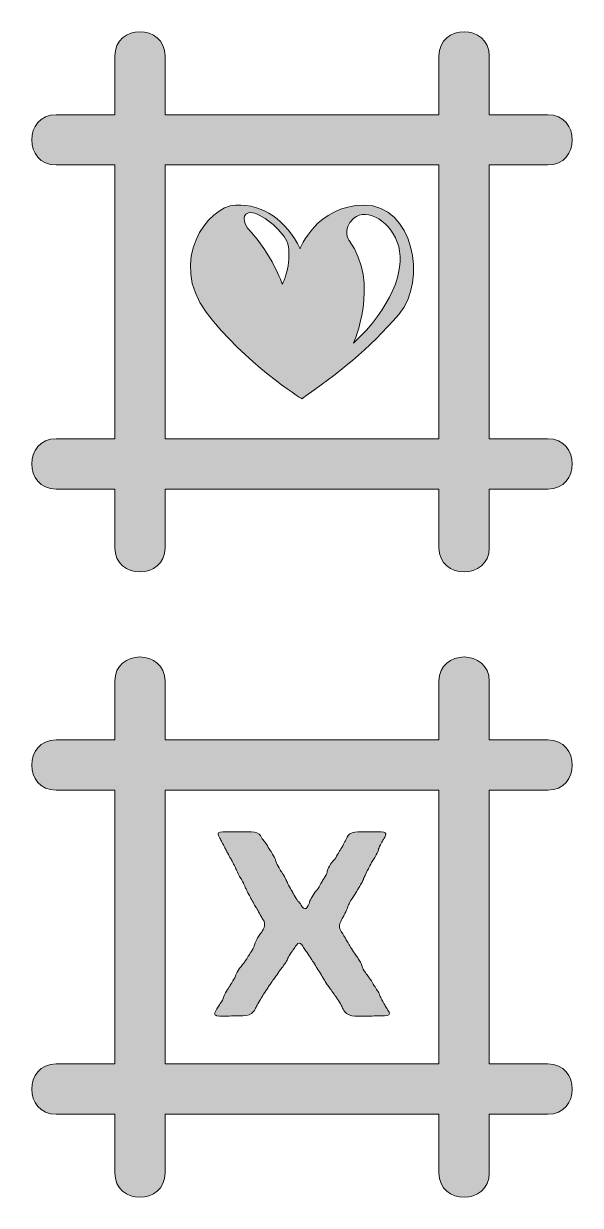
# Model space of a CAD drawing. Header units: inches. Extents: x 146 to 932, y -845 to -232.
# Drawn here: x 145.8 to 330.9, y -625.5 to -232.5 of the extents above; entities that cross this region are included whole.
import ezdxf

# ---------------------------------------------------------------- set-up
doc = ezdxf.new("R2010")
doc.units = ezdxf.units.IN
doc.header["$MEASUREMENT"] = 0
doc.layers.add('Layer 1', color=7, linetype='Continuous')

# ---------------------------------------------------------------- blocks, each defined once
blk = doc.blocks.new('block 6')
at = {"layer": 'Layer 1', "true_color": 0xce0100}
h = blk.add_hatch(color=12, dxfattribs=at)
h.dxf.hatch_style = 2
edge = h.paths.add_edge_path()
edge.add_spline(control_points=[(266.22, -559.41), (266.52, -559.88), (266.75, -560.32), (267.28, -561.18), (267.66, -562), (267.13, -562.39), (265.77, -562.39), (264.56, -562.39), (263.96, -562.43), (263.36, -562.48), (262.75, -562.48), (262.07, -562.52), (260.87, -562.52), (260.87, -562.52), (258.45, -562.52), (258.45, -562.52), (257.85, -562.56), (257.25, -562.56), (255.96, -562.56), (254.68, -562.56), (253.1, -561.96), (252.57, -561.14), (252.04, -560.4), (251.89, -559.93), (251.67, -559.54), (251.59, -559.15), (251.36, -558.72), (250.84, -557.9), (250.31, -557.07), (250.01, -556.69), (249.78, -556.3), (249.48, -555.95), (249.18, -555.52), (248.65, -554.7), (248.12, -553.96), (247.82, -553.53), (247.52, -553.14), (247.22, -552.79), (246.91, -552.32), (246.39, -551.58), (245.86, -550.76), (245.63, -550.33), (245.4, -549.94), (245.18, -549.6), (245.03, -549.16), (244.5, -548.34), (243.97, -547.52), (243.75, -547.09), (243.44, -546.74), (243.22, -546.35), (242.99, -545.96), (242.46, -545.14), (241.94, -544.41), (241.71, -543.93), (241.41, -543.54), (241.18, -543.2), (240.96, -542.77), (240.43, -541.94), (239.9, -541.21), (239.6, -540.73), (239.3, -540.39), (238.99, -540), (238.77, -539.61), (238.24, -538.79), (237.71, -538.05), (237.11, -538.05), (236.58, -538.79), (236.05, -539.52), (235.83, -540), (235.52, -540.34), (235.22, -540.73), (234.92, -541.21), (234.39, -541.94), (233.86, -542.77), (233.71, -543.2), (233.49, -543.59), (233.41, -543.98), (233.11, -544.41), (232.58, -545.23), (232.05, -545.96), (231.75, -546.4), (231.45, -546.79), (231.15, -547.13), (230.85, -547.61), (230.32, -548.34), (229.79, -549.16), (229.49, -549.55), (229.19, -549.94), (228.89, -550.29), (228.58, -550.76), (228.06, -551.5), (227.53, -552.19), (227.3, -552.62), (227.08, -552.97), (226.77, -553.44), (226.55, -553.83), (225.95, -554.7), (225.42, -555.52), (225.19, -555.95), (224.96, -556.3), (224.74, -556.69), (224.51, -557.16), (223.98, -557.9), (223.46, -558.72), (223.31, -559.15), (223.08, -559.54), (222.85, -559.93), (222.7, -560.4), (222.17, -561.14), (221.57, -561.87), (220.14, -562.48), (218.7, -562.48), (218.7, -562.48), (214.86, -562.48), (214.86, -562.48), (213.88, -562.52), (212.82, -562.52), (210.94, -562.52), (209.5, -562.52), (209.05, -561.92), (209.43, -561.18), (209.95, -560.32), (210.18, -559.84), (210.48, -559.45), (210.78, -559.06), (211.01, -558.59), (211.54, -557.77), (212.07, -556.9), (212.29, -556.47), (212.37, -555.99), (212.59, -555.6), (212.74, -555.09), (213.27, -554.26), (213.8, -553.4), (214.03, -552.92), (214.33, -552.54), (214.56, -552.15), (214.86, -551.71), (215.38, -550.85), (215.91, -549.98), (216.14, -549.51), (216.21, -549.12), (216.44, -548.64), (216.59, -548.21), (217.12, -547.35), (217.65, -546.53), (218.02, -546.09), (218.33, -545.71), (218.7, -545.32), (219.08, -544.88), (219.61, -544.02), (220.14, -543.2), (220.36, -542.72), (220.66, -542.33), (220.97, -541.94), (221.27, -541.47), (221.8, -540.65), (222.32, -539.78), (222.48, -539.26), (222.55, -538.88), (222.63, -538.4), (222.78, -537.97), (223.31, -537.1), (223.68, -536.24), (224.06, -535.81), (224.36, -535.42), (224.66, -535.03), (224.96, -534.55), (225.49, -533.73), (225.87, -532.91), (226.02, -531.83), (225.72, -531.01), (225.19, -530.27), (225.04, -529.8), (224.81, -529.45), (224.59, -529.06), (224.29, -528.67), (223.91, -527.85), (223.53, -527.12), (223.23, -526.64), (223, -526.3), (222.7, -525.91), (222.48, -525.52), (222.1, -524.7), (221.72, -523.96), (221.34, -523.49), (221.27, -523.14), (221.04, -522.75), (220.89, -522.28), (220.36, -521.54), (219.99, -520.72), (219.84, -520.33), (219.61, -519.94), (219.53, -519.55), (219.23, -519.08), (218.85, -518.34), (218.48, -517.52), (218.25, -517.13), (218.02, -516.74), (217.72, -516.4), (217.5, -515.92), (217.12, -515.19), (216.74, -514.36), (216.59, -513.93), (216.37, -513.59), (216.29, -513.2), (215.99, -512.72), (215.61, -511.99), (215.23, -511.17), (215.01, -510.73), (214.78, -510.39), (214.56, -510), (214.25, -509.61), (213.88, -508.79), (213.5, -508.05), (213.27, -507.58), (213.05, -507.19), (212.82, -506.84), (212.59, -506.37), (212.22, -505.63), (211.84, -504.81), (211.61, -504.42), (211.39, -504.03), (211.16, -503.64), (210.94, -503.25), (210.56, -502.43), (210.18, -501.7), (210.63, -501.31), (212.07, -501.31), (212.07, -501.31), (214.4, -501.31), (214.4, -501.31), (214.4, -501.31), (216.82, -501.31), (216.82, -501.31), (217.95, -501.31), (218.55, -501.27), (219.16, -501.27), (219.76, -501.27), (220.36, -501.22), (221.57, -501.22), (222.85, -501.22), (224.13, -501.78), (224.51, -502.52), (225.04, -503.38), (225.34, -503.82), (225.64, -504.21), (226.02, -504.59), (226.32, -505.03), (226.85, -505.85), (227.23, -506.71), (227.6, -507.19), (227.83, -507.53), (228.13, -507.92), (228.36, -508.4), (228.89, -509.22), (229.41, -510.08), (229.57, -510.52), (229.64, -510.99), (229.72, -511.38), (230.02, -511.86), (230.39, -512.72), (230.92, -513.54), (231.15, -514.02), (231.45, -514.41), (231.75, -514.8), (231.98, -515.23), (232.51, -516.09), (232.88, -516.91), (233.11, -517.39), (233.34, -517.78), (233.56, -518.25), (233.64, -518.69), (234.17, -519.51), (234.69, -520.37), (234.92, -520.85), (235.15, -521.24), (235.37, -521.63), (235.6, -522.1), (236.13, -522.92), (236.5, -523.74), (236.96, -524.18), (237.26, -524.57), (237.56, -524.96), (238.01, -525.39), (238.39, -526.21), (238.92, -526.94), (239.67, -527.03), (240.05, -526.3), (240.58, -525.43), (240.8, -524.96), (240.88, -524.57), (240.96, -524.09), (241.18, -523.66), (241.71, -522.84), (242.24, -521.97), (242.54, -521.54), (242.84, -521.15), (243.14, -520.76), (243.52, -520.33), (244.05, -519.51), (244.58, -518.64), (244.73, -518.17), (245.03, -517.78), (245.25, -517.39), (245.48, -516.96), (246.01, -516.09), (246.54, -515.27), (246.69, -514.75), (246.76, -514.36), (246.84, -513.98), (246.99, -513.46), (247.52, -512.63), (248.04, -511.77), (248.35, -511.34), (248.72, -510.95), (249.03, -510.6), (249.48, -510.13), (249.86, -509.31), (250.38, -508.48), (250.61, -508.01), (250.84, -507.62), (251.14, -507.23), (251.36, -506.76), (251.89, -505.93), (252.27, -505.07), (252.57, -504.59), (252.8, -504.21), (253.02, -503.82), (253.17, -503.34), (253.7, -502.48), (254.23, -501.74), (255.59, -501.22), (256.87, -501.22), (258.68, -501.22), (259.66, -501.22), (260.57, -501.27), (261.55, -501.31), (262.6, -501.31), (264.64, -501.31), (266, -501.31), (266.52, -501.7), (266.15, -502.43), (265.77, -503.25), (265.47, -503.69), (265.24, -504.03), (265.02, -504.42), (264.79, -504.81), (264.41, -505.63), (264.04, -506.37), (263.81, -506.84), (263.73, -507.23), (263.66, -507.62), (263.43, -508.05), (263.05, -508.87), (262.68, -509.61), (262.38, -510.08), (262.15, -510.43), (261.85, -510.82), (261.62, -511.25), (261.24, -511.99), (260.72, -512.81), (260.64, -513.24), (260.41, -513.59), (260.19, -513.98), (259.96, -514.45), (259.59, -515.19), (259.21, -516.01), (259.06, -516.4), (258.83, -516.78), (258.76, -517.17), (258.6, -517.65), (258.08, -518.38), (257.7, -519.21), (257.4, -519.59), (257.17, -519.98), (256.95, -520.33), (256.64, -520.72), (256.27, -521.54), (255.74, -522.28), (255.51, -522.75), (255.21, -523.1), (254.91, -523.44), (254.61, -523.92), (254.23, -524.65), (253.85, -525.39), (253.63, -525.86), (253.55, -526.25), (253.48, -526.64), (253.25, -527.07), (252.87, -527.89), (252.49, -528.63), (252.27, -529.11), (252.04, -529.49), (251.82, -529.84), (251.59, -530.32), (251.21, -531.05), (250.69, -531.87), (250.61, -532.95), (250.99, -533.77), (251.59, -534.64), (251.82, -535.11), (252.12, -535.59), (252.34, -535.94), (252.65, -536.37), (253.02, -537.19), (253.55, -538.01), (253.85, -538.49), (254.08, -538.88), (254.38, -539.26), (254.61, -539.74), (255.13, -540.6), (255.66, -541.43), (255.96, -541.9), (256.27, -542.29), (256.57, -542.68), (256.87, -543.15), (257.4, -543.98), (257.93, -544.84), (258.15, -545.27), (258.23, -545.75), (258.3, -546.14), (258.53, -546.66), (259.06, -547.48), (259.59, -548.34), (259.89, -548.77), (260.19, -549.16), (260.49, -549.55), (260.87, -549.98), (261.4, -550.85), (261.92, -551.71), (262.15, -552.15), (262.45, -552.54), (262.68, -552.92), (262.98, -553.4), (263.51, -554.26), (264.04, -555.09), (264.26, -555.6), (264.34, -555.99), (264.56, -556.47), (264.71, -556.9), (265.24, -557.72), (265.77, -558.59), (266, -559.02), (266.22, -559.41)], knot_values=[0, 0, 0, 0, 1, 1, 1, 2, 2, 2, 3, 3, 3, 4, 4, 4, 5, 5, 5, 6, 6, 6, 7, 7, 7, 8, 8, 8, 9, 9, 9, 10, 10, 10, 11, 11, 11, 12, 12, 12, 13, 13, 13, 14, 14, 14, 15, 15, 15, 16, 16, 16, 17, 17, 17, 18, 18, 18, 19, 19, 19, 20, 20, 20, 21, 21, 21, 22, 22, 22, 23, 23, 23, 24, 24, 24, 25, 25, 25, 26, 26, 26, 27, 27, 27, 28, 28, 28, 29, 29, 29, 30, 30, 30, 31, 31, 31, 32, 32, 32, 33, 33, 33, 34, 34, 34, 35, 35, 35, 36, 36, 36, 37, 37, 37, 38, 38, 38, 39, 39, 39, 40, 40, 40, 41, 41, 41, 42, 42, 42, 43, 43, 43, 44, 44, 44, 45, 45, 45, 46, 46, 46, 47, 47, 47, 48, 48, 48, 49, 49, 49, 50, 50, 50, 51, 51, 51, 52, 52, 52, 53, 53, 53, 54, 54, 54, 55, 55, 55, 56, 56, 56, 57, 57, 57, 58, 58, 58, 59, 59, 59, 60, 60, 60, 61, 61, 61, 62, 62, 62, 63, 63, 63, 64, 64, 64, 65, 65, 65, 66, 66, 66, 67, 67, 67, 68, 68, 68, 69, 69, 69, 70, 70, 70, 71, 71, 71, 72, 72, 72, 73, 73, 73, 74, 74, 74, 75, 75, 75, 76, 76, 76, 77, 77, 77, 78, 78, 78, 79, 79, 79, 80, 80, 80, 81, 81, 81, 82, 82, 82, 83, 83, 83, 84, 84, 84, 85, 85, 85, 86, 86, 86, 87, 87, 87, 88, 88, 88, 89, 89, 89, 90, 90, 90, 91, 91, 91, 92, 92, 92, 93, 93, 93, 94, 94, 94, 95, 95, 95, 96, 96, 96, 97, 97, 97, 98, 98, 98, 99, 99, 99, 100, 100, 100, 101, 101, 101, 102, 102, 102, 103, 103, 103, 104, 104, 104, 105, 105, 105, 106, 106, 106, 107, 107, 107, 108, 108, 108, 109, 109, 109, 110, 110, 110, 111, 111, 111, 112, 112, 112, 113, 113, 113, 114, 114, 114, 115, 115, 115, 116, 116, 116, 117, 117, 117, 118, 118, 118, 119, 119, 119, 120, 120, 120, 121, 121, 121, 122, 122, 122, 123, 123, 123, 124, 124, 124, 125, 125, 125, 126, 126, 126, 127, 127, 127, 128, 128, 128, 129, 129, 129, 130, 130, 130, 131, 131, 131, 132, 132, 132, 133, 133, 133, 134, 134, 134, 135, 135, 135, 136, 136, 136, 137, 137, 137, 138, 138, 138, 139, 139, 139, 140, 140, 140, 141, 141, 141, 142, 142, 142, 143, 143, 143, 144, 144, 144, 145, 145, 145, 146, 146, 146, 147, 147, 147, 148, 148, 148, 148], degree=3, periodic=1)
at = {"layer": 'Layer 1', "lineweight": 0}
blk.add_open_spline([(266.22, -559.41), (266.52, -559.88), (266.75, -560.32), (267.28, -561.18), (267.66, -562), (267.13, -562.39), (265.77, -562.39), (264.56, -562.39), (263.96, -562.43), (263.36, -562.48), (262.75, -562.48), (262.07, -562.52), (260.87, -562.52), (260.87, -562.52), (258.45, -562.52), (258.45, -562.52), (257.85, -562.56), (257.25, -562.56), (255.96, -562.56), (254.68, -562.56), (253.1, -561.96), (252.57, -561.14), (252.04, -560.4), (251.89, -559.93), (251.67, -559.54), (251.59, -559.15), (251.36, -558.72), (250.84, -557.9), (250.31, -557.07), (250.01, -556.69), (249.78, -556.3), (249.48, -555.95), (249.18, -555.52), (248.65, -554.7), (248.12, -553.96), (247.82, -553.53), (247.52, -553.14), (247.22, -552.79), (246.91, -552.32), (246.39, -551.58), (245.86, -550.76), (245.63, -550.33), (245.4, -549.94), (245.18, -549.6), (245.03, -549.16), (244.5, -548.34), (243.97, -547.52), (243.75, -547.09), (243.44, -546.74), (243.22, -546.35), (242.99, -545.96), (242.46, -545.14), (241.94, -544.41), (241.71, -543.93), (241.41, -543.54), (241.18, -543.2), (240.96, -542.77), (240.43, -541.94), (239.9, -541.21), (239.6, -540.73), (239.3, -540.39), (238.99, -540), (238.77, -539.61), (238.24, -538.79), (237.71, -538.05), (237.11, -538.05), (236.58, -538.79), (236.05, -539.52), (235.83, -540), (235.52, -540.34), (235.22, -540.73), (234.92, -541.21), (234.39, -541.94), (233.86, -542.77), (233.71, -543.2), (233.49, -543.59), (233.41, -543.98), (233.11, -544.41), (232.58, -545.23), (232.05, -545.96), (231.75, -546.4), (231.45, -546.79), (231.15, -547.13), (230.85, -547.61), (230.32, -548.34), (229.79, -549.16), (229.49, -549.55), (229.19, -549.94), (228.89, -550.29), (228.58, -550.76), (228.06, -551.5), (227.53, -552.19), (227.3, -552.62), (227.08, -552.97), (226.77, -553.44), (226.55, -553.83), (225.95, -554.7), (225.42, -555.52), (225.19, -555.95), (224.96, -556.3), (224.74, -556.69), (224.51, -557.16), (223.98, -557.9), (223.46, -558.72), (223.31, -559.15), (223.08, -559.54), (222.85, -559.93), (222.7, -560.4), (222.17, -561.14), (221.57, -561.87), (220.14, -562.48), (218.7, -562.48), (218.7, -562.48), (214.86, -562.48), (214.86, -562.48), (213.88, -562.52), (212.82, -562.52), (210.94, -562.52), (209.5, -562.52), (209.05, -561.92), (209.43, -561.18), (209.95, -560.32), (210.18, -559.84), (210.48, -559.45), (210.78, -559.06), (211.01, -558.59), (211.54, -557.77), (212.07, -556.9), (212.29, -556.47), (212.37, -555.99), (212.59, -555.6), (212.74, -555.09), (213.27, -554.26), (213.8, -553.4), (214.03, -552.92), (214.33, -552.54), (214.56, -552.15), (214.86, -551.71), (215.38, -550.85), (215.91, -549.98), (216.14, -549.51), (216.21, -549.12), (216.44, -548.64), (216.59, -548.21), (217.12, -547.35), (217.65, -546.53), (218.02, -546.09), (218.33, -545.71), (218.7, -545.32), (219.08, -544.88), (219.61, -544.02), (220.14, -543.2), (220.36, -542.72), (220.66, -542.33), (220.97, -541.94), (221.27, -541.47), (221.8, -540.65), (222.32, -539.78), (222.48, -539.26), (222.55, -538.88), (222.63, -538.4), (222.78, -537.97), (223.31, -537.1), (223.68, -536.24), (224.06, -535.81), (224.36, -535.42), (224.66, -535.03), (224.96, -534.55), (225.49, -533.73), (225.87, -532.91), (226.02, -531.83), (225.72, -531.01), (225.19, -530.27), (225.04, -529.8), (224.81, -529.45), (224.59, -529.06), (224.29, -528.67), (223.91, -527.85), (223.53, -527.12), (223.23, -526.64), (223, -526.3), (222.7, -525.91), (222.48, -525.52), (222.1, -524.7), (221.72, -523.96), (221.34, -523.49), (221.27, -523.14), (221.04, -522.75), (220.89, -522.28), (220.36, -521.54), (219.99, -520.72), (219.84, -520.33), (219.61, -519.94), (219.53, -519.55), (219.23, -519.08), (218.85, -518.34), (218.48, -517.52), (218.25, -517.13), (218.02, -516.74), (217.72, -516.4), (217.5, -515.92), (217.12, -515.19), (216.74, -514.36), (216.59, -513.93), (216.37, -513.59), (216.29, -513.2), (215.99, -512.72), (215.61, -511.99), (215.23, -511.17), (215.01, -510.73), (214.78, -510.39), (214.56, -510), (214.25, -509.61), (213.88, -508.79), (213.5, -508.05), (213.27, -507.58), (213.05, -507.19), (212.82, -506.84), (212.59, -506.37), (212.22, -505.63), (211.84, -504.81), (211.61, -504.42), (211.39, -504.03), (211.16, -503.64), (210.94, -503.25), (210.56, -502.43), (210.18, -501.7), (210.63, -501.31), (212.07, -501.31), (212.07, -501.31), (214.4, -501.31), (214.4, -501.31), (214.4, -501.31), (216.82, -501.31), (216.82, -501.31), (217.95, -501.31), (218.55, -501.27), (219.16, -501.27), (219.76, -501.27), (220.36, -501.22), (221.57, -501.22), (222.85, -501.22), (224.13, -501.78), (224.51, -502.52), (225.04, -503.38), (225.34, -503.82), (225.64, -504.21), (226.02, -504.59), (226.32, -505.03), (226.85, -505.85), (227.23, -506.71), (227.6, -507.19), (227.83, -507.53), (228.13, -507.92), (228.36, -508.4), (228.89, -509.22), (229.41, -510.08), (229.57, -510.52), (229.64, -510.99), (229.72, -511.38), (230.02, -511.86), (230.39, -512.72), (230.92, -513.54), (231.15, -514.02), (231.45, -514.41), (231.75, -514.8), (231.98, -515.23), (232.51, -516.09), (232.88, -516.91), (233.11, -517.39), (233.34, -517.78), (233.56, -518.25), (233.64, -518.69), (234.17, -519.51), (234.69, -520.37), (234.92, -520.85), (235.15, -521.24), (235.37, -521.63), (235.6, -522.1), (236.13, -522.92), (236.5, -523.74), (236.96, -524.18), (237.26, -524.57), (237.56, -524.96), (238.01, -525.39), (238.39, -526.21), (238.92, -526.94), (239.67, -527.03), (240.05, -526.3), (240.58, -525.43), (240.8, -524.96), (240.88, -524.57), (240.96, -524.09), (241.18, -523.66), (241.71, -522.84), (242.24, -521.97), (242.54, -521.54), (242.84, -521.15), (243.14, -520.76), (243.52, -520.33), (244.05, -519.51), (244.58, -518.64), (244.73, -518.17), (245.03, -517.78), (245.25, -517.39), (245.48, -516.96), (246.01, -516.09), (246.54, -515.27), (246.69, -514.75), (246.76, -514.36), (246.84, -513.98), (246.99, -513.46), (247.52, -512.63), (248.04, -511.77), (248.35, -511.34), (248.72, -510.95), (249.03, -510.6), (249.48, -510.13), (249.86, -509.31), (250.38, -508.48), (250.61, -508.01), (250.84, -507.62), (251.14, -507.23), (251.36, -506.76), (251.89, -505.93), (252.27, -505.07), (252.57, -504.59), (252.8, -504.21), (253.02, -503.82), (253.17, -503.34), (253.7, -502.48), (254.23, -501.74), (255.59, -501.22), (256.87, -501.22), (258.68, -501.22), (259.66, -501.22), (260.57, -501.27), (261.55, -501.31), (262.6, -501.31), (264.64, -501.31), (266, -501.31), (266.52, -501.7), (266.15, -502.43), (265.77, -503.25), (265.47, -503.69), (265.24, -504.03), (265.02, -504.42), (264.79, -504.81), (264.41, -505.63), (264.04, -506.37), (263.81, -506.84), (263.73, -507.23), (263.66, -507.62), (263.43, -508.05), (263.05, -508.87), (262.68, -509.61), (262.38, -510.08), (262.15, -510.43), (261.85, -510.82), (261.62, -511.25), (261.24, -511.99), (260.72, -512.81), (260.64, -513.24), (260.41, -513.59), (260.19, -513.98), (259.96, -514.45), (259.59, -515.19), (259.21, -516.01), (259.06, -516.4), (258.83, -516.78), (258.76, -517.17), (258.6, -517.65), (258.08, -518.38), (257.7, -519.21), (257.4, -519.59), (257.17, -519.98), (256.95, -520.33), (256.64, -520.72), (256.27, -521.54), (255.74, -522.28), (255.51, -522.75), (255.21, -523.1), (254.91, -523.44), (254.61, -523.92), (254.23, -524.65), (253.85, -525.39), (253.63, -525.86), (253.55, -526.25), (253.48, -526.64), (253.25, -527.07), (252.87, -527.89), (252.49, -528.63), (252.27, -529.11), (252.04, -529.49), (251.82, -529.84), (251.59, -530.32), (251.21, -531.05), (250.69, -531.87), (250.61, -532.95), (250.99, -533.77), (251.59, -534.64), (251.82, -535.11), (252.12, -535.59), (252.34, -535.94), (252.65, -536.37), (253.02, -537.19), (253.55, -538.01), (253.85, -538.49), (254.08, -538.88), (254.38, -539.26), (254.61, -539.74), (255.13, -540.6), (255.66, -541.43), (255.96, -541.9), (256.27, -542.29), (256.57, -542.68), (256.87, -543.15), (257.4, -543.98), (257.93, -544.84), (258.15, -545.27), (258.23, -545.75), (258.3, -546.14), (258.53, -546.66), (259.06, -547.48), (259.59, -548.34), (259.89, -548.77), (260.19, -549.16), (260.49, -549.55), (260.87, -549.98), (261.4, -550.85), (261.92, -551.71), (262.15, -552.15), (262.45, -552.54), (262.68, -552.92), (262.98, -553.4), (263.51, -554.26), (264.04, -555.09), (264.26, -555.6), (264.34, -555.99), (264.56, -556.47), (264.71, -556.9), (265.24, -557.72), (265.77, -558.59), (266, -559.02), (266.22, -559.41)], degree=3, knots=[0, 0, 0, 0, 1, 1, 1, 2, 2, 2, 3, 3, 3, 4, 4, 4, 5, 5, 5, 6, 6, 6, 7, 7, 7, 8, 8, 8, 9, 9, 9, 10, 10, 10, 11, 11, 11, 12, 12, 12, 13, 13, 13, 14, 14, 14, 15, 15, 15, 16, 16, 16, 17, 17, 17, 18, 18, 18, 19, 19, 19, 20, 20, 20, 21, 21, 21, 22, 22, 22, 23, 23, 23, 24, 24, 24, 25, 25, 25, 26, 26, 26, 27, 27, 27, 28, 28, 28, 29, 29, 29, 30, 30, 30, 31, 31, 31, 32, 32, 32, 33, 33, 33, 34, 34, 34, 35, 35, 35, 36, 36, 36, 37, 37, 37, 38, 38, 38, 39, 39, 39, 40, 40, 40, 41, 41, 41, 42, 42, 42, 43, 43, 43, 44, 44, 44, 45, 45, 45, 46, 46, 46, 47, 47, 47, 48, 48, 48, 49, 49, 49, 50, 50, 50, 51, 51, 51, 52, 52, 52, 53, 53, 53, 54, 54, 54, 55, 55, 55, 56, 56, 56, 57, 57, 57, 58, 58, 58, 59, 59, 59, 60, 60, 60, 61, 61, 61, 62, 62, 62, 63, 63, 63, 64, 64, 64, 65, 65, 65, 66, 66, 66, 67, 67, 67, 68, 68, 68, 69, 69, 69, 70, 70, 70, 71, 71, 71, 72, 72, 72, 73, 73, 73, 74, 74, 74, 75, 75, 75, 76, 76, 76, 77, 77, 77, 78, 78, 78, 79, 79, 79, 80, 80, 80, 81, 81, 81, 82, 82, 82, 83, 83, 83, 84, 84, 84, 85, 85, 85, 86, 86, 86, 87, 87, 87, 88, 88, 88, 89, 89, 89, 90, 90, 90, 91, 91, 91, 92, 92, 92, 93, 93, 93, 94, 94, 94, 95, 95, 95, 96, 96, 96, 97, 97, 97, 98, 98, 98, 99, 99, 99, 100, 100, 100, 101, 101, 101, 102, 102, 102, 103, 103, 103, 104, 104, 104, 105, 105, 105, 106, 106, 106, 107, 107, 107, 108, 108, 108, 109, 109, 109, 110, 110, 110, 111, 111, 111, 112, 112, 112, 113, 113, 113, 114, 114, 114, 115, 115, 115, 116, 116, 116, 117, 117, 117, 118, 118, 118, 119, 119, 119, 120, 120, 120, 121, 121, 121, 122, 122, 122, 123, 123, 123, 124, 124, 124, 125, 125, 125, 126, 126, 126, 127, 127, 127, 128, 128, 128, 129, 129, 129, 130, 130, 130, 131, 131, 131, 132, 132, 132, 133, 133, 133, 134, 134, 134, 135, 135, 135, 136, 136, 136, 137, 137, 137, 138, 138, 138, 139, 139, 139, 140, 140, 140, 141, 141, 141, 142, 142, 142, 143, 143, 143, 144, 144, 144, 145, 145, 145, 146, 146, 146, 147, 147, 147, 148, 148, 148, 148], dxfattribs=at)
blk = doc.blocks.new('block 2')
at = {"layer": 'Layer 1', "true_color": 0xfdd513}
h = blk.add_hatch(color=40, dxfattribs=at)
h.dxf.hatch_style = 2
edge = h.paths.add_edge_path()
edge.add_spline(control_points=[(320.1, -370.54), (313.6, -370.54), (307.09, -370.54), (300.59, -370.54), (300.59, -340.2), (300.59, -309.85), (300.59, -279.5), (307.09, -279.5), (313.6, -279.5), (320.1, -279.5), (330.86, -279.5), (330.88, -262.78), (320.1, -262.78), (313.6, -262.78), (307.09, -262.78), (300.59, -262.78), (300.59, -256.28), (300.59, -249.77), (300.59, -243.27), (300.59, -232.51), (283.87, -232.49), (283.87, -243.27), (283.87, -249.77), (283.87, -256.28), (283.87, -262.78), (253.52, -262.78), (223.17, -262.78), (192.83, -262.78), (192.83, -256.28), (192.83, -249.77), (192.83, -243.27), (192.83, -232.51), (176.11, -232.49), (176.11, -243.27), (176.11, -249.77), (176.11, -256.28), (176.11, -262.78), (169.6, -262.78), (163.1, -262.78), (156.6, -262.78), (145.84, -262.78), (145.82, -279.5), (156.6, -279.5), (163.1, -279.5), (169.6, -279.5), (176.11, -279.5), (176.11, -309.85), (176.11, -340.2), (176.11, -370.54), (169.6, -370.54), (163.1, -370.54), (156.6, -370.54), (145.84, -370.54), (145.82, -387.27), (156.6, -387.27), (163.1, -387.27), (169.6, -387.27), (176.11, -387.27), (176.11, -393.77), (176.11, -400.27), (176.11, -406.77), (176.11, -417.53), (192.83, -417.55), (192.83, -406.77), (192.83, -400.27), (192.83, -393.77), (192.83, -387.27), (223.17, -387.27), (253.52, -387.27), (283.87, -387.27), (283.87, -393.77), (283.87, -400.27), (283.87, -406.77), (283.87, -417.53), (300.59, -417.55), (300.59, -406.77), (300.59, -400.27), (300.59, -393.77), (300.59, -387.27), (307.09, -387.27), (313.6, -387.27), (320.1, -387.27), (330.86, -387.27), (330.88, -370.54), (320.1, -370.54)], knot_values=[0, 0, 0, 0, 1, 1, 1, 2, 2, 2, 3, 3, 3, 4, 4, 4, 5, 5, 5, 6, 6, 6, 7, 7, 7, 8, 8, 8, 9, 9, 9, 10, 10, 10, 11, 11, 11, 12, 12, 12, 13, 13, 13, 14, 14, 14, 15, 15, 15, 16, 16, 16, 17, 17, 17, 18, 18, 18, 19, 19, 19, 20, 20, 20, 21, 21, 21, 22, 22, 22, 23, 23, 23, 24, 24, 24, 25, 25, 25, 26, 26, 26, 27, 27, 27, 28, 28, 28, 28], degree=3, periodic=1)
edge = h.paths.add_edge_path()
edge.add_spline(control_points=[(283.87, -370.54), (253.52, -370.54), (223.17, -370.54), (192.83, -370.54), (192.83, -340.2), (192.83, -309.85), (192.83, -279.5), (223.17, -279.5), (253.52, -279.5), (283.87, -279.5), (283.87, -309.85), (283.87, -340.2), (283.87, -370.54)], knot_values=[0, 0, 0, 0, 1, 1, 1, 2, 2, 2, 3, 3, 3, 4, 4, 4, 4], degree=3, periodic=1)
at = {"layer": 'Layer 1', "true_color": 0xfd2b7b}
h = blk.add_hatch(color=230, dxfattribs=at)
h.dxf.hatch_style = 2
edge = h.paths.add_edge_path()
edge.add_spline(control_points=[(231.82, -319.17), (233.48, -315.93), (235.24, -308.12), (232.89, -304.07), (230.54, -300.03), (223.54, -294.6), (220.6, -295.42), (219.13, -295.83), (218.99, -297.06), (219.21, -298.2), (219.43, -299.29), (219.97, -300.29), (220.74, -301.09), (228.35, -309.02), (231.82, -319.17), (231.82, -319.17), (231.82, -319.17), (231.82, -319.17), (231.82, -319.17)], knot_values=[0, 0, 0, 0, 1, 1, 1, 2, 2, 2, 3, 3, 3, 4, 4, 4, 5, 5, 5, 6, 6, 6, 6], degree=3, periodic=1)
edge = h.paths.add_edge_path()
edge.add_spline(control_points=[(255.44, -338.8), (267.92, -327.03), (272.62, -314.83), (270.49, -306.62), (268.36, -298.41), (259.89, -293.49), (255.6, -297.2), (251.31, -300.92), (254.02, -304.65), (254.02, -304.65), (264.44, -318.77), (255.44, -338.8), (255.44, -338.8), (255.44, -338.8), (255.44, -338.8), (255.44, -338.8)], knot_values=[0, 0, 0, 0, 1, 1, 1, 2, 2, 2, 3, 3, 3, 4, 4, 4, 5, 5, 5, 5], degree=3, periodic=1)
edge = h.paths.add_edge_path()
edge.add_spline(control_points=[(237.69, -307.37), (237.69, -307.37), (243.13, -292.92), (259.08, -292.85), (275.02, -292.77), (280.31, -317.67), (270.52, -329.19), (260.73, -340.71), (249.92, -349.17), (238.24, -357.22), (238.24, -357.22), (219.22, -345.29), (206.51, -328.4), (193.8, -311.51), (206.93, -293.2), (216.24, -292.85), (225.56, -292.49), (233.13, -297.83), (237.69, -307.37), (237.69, -307.37), (237.69, -307.37), (237.69, -307.37)], knot_values=[0, 0, 0, 0, 1, 1, 1, 2, 2, 2, 3, 3, 3, 4, 4, 4, 5, 5, 5, 6, 6, 6, 7, 7, 7, 7], degree=3, periodic=1)
at = {"layer": 'Layer 1', "true_color": 0xfdd513}
h = blk.add_hatch(color=40, dxfattribs=at)
h.dxf.hatch_style = 2
edge = h.paths.add_edge_path()
edge.add_spline(control_points=[(320.1, -578.46), (313.6, -578.46), (307.09, -578.46), (300.59, -578.46), (300.59, -548.12), (300.59, -517.77), (300.59, -487.42), (307.09, -487.42), (313.6, -487.42), (320.1, -487.42), (330.86, -487.42), (330.88, -470.7), (320.1, -470.7), (313.6, -470.7), (307.09, -470.7), (300.59, -470.7), (300.59, -464.2), (300.59, -457.69), (300.59, -451.19), (300.59, -440.43), (283.87, -440.41), (283.87, -451.19), (283.87, -457.69), (283.87, -464.2), (283.87, -470.7), (253.52, -470.7), (223.17, -470.7), (192.83, -470.7), (192.83, -464.2), (192.83, -457.69), (192.83, -451.19), (192.83, -440.43), (176.11, -440.41), (176.11, -451.19), (176.11, -457.69), (176.11, -464.2), (176.11, -470.7), (169.6, -470.7), (163.1, -470.7), (156.6, -470.7), (145.84, -470.7), (145.82, -487.42), (156.6, -487.42), (163.1, -487.42), (169.6, -487.42), (176.11, -487.42), (176.11, -517.77), (176.11, -548.12), (176.11, -578.46), (169.6, -578.46), (163.1, -578.46), (156.6, -578.46), (145.84, -578.46), (145.82, -595.19), (156.6, -595.19), (163.1, -595.19), (169.6, -595.19), (176.11, -595.19), (176.11, -601.69), (176.11, -608.19), (176.11, -614.7), (176.11, -625.46), (192.83, -625.47), (192.83, -614.7), (192.83, -608.19), (192.83, -601.69), (192.83, -595.19), (223.17, -595.19), (253.52, -595.19), (283.87, -595.19), (283.87, -601.69), (283.87, -608.19), (283.87, -614.7), (283.87, -625.46), (300.59, -625.47), (300.59, -614.7), (300.59, -608.19), (300.59, -601.69), (300.59, -595.19), (307.09, -595.19), (313.6, -595.19), (320.1, -595.19), (330.86, -595.19), (330.88, -578.46), (320.1, -578.46)], knot_values=[0, 0, 0, 0, 1, 1, 1, 2, 2, 2, 3, 3, 3, 4, 4, 4, 5, 5, 5, 6, 6, 6, 7, 7, 7, 8, 8, 8, 9, 9, 9, 10, 10, 10, 11, 11, 11, 12, 12, 12, 13, 13, 13, 14, 14, 14, 15, 15, 15, 16, 16, 16, 17, 17, 17, 18, 18, 18, 19, 19, 19, 20, 20, 20, 21, 21, 21, 22, 22, 22, 23, 23, 23, 24, 24, 24, 25, 25, 25, 26, 26, 26, 27, 27, 27, 28, 28, 28, 28], degree=3, periodic=1)
edge = h.paths.add_edge_path()
edge.add_spline(control_points=[(283.87, -578.46), (253.52, -578.46), (223.17, -578.46), (192.83, -578.46), (192.83, -548.12), (192.83, -517.77), (192.83, -487.42), (223.17, -487.42), (253.52, -487.42), (283.87, -487.42), (283.87, -517.77), (283.87, -548.12), (283.87, -578.46)], knot_values=[0, 0, 0, 0, 1, 1, 1, 2, 2, 2, 3, 3, 3, 4, 4, 4, 4], degree=3, periodic=1)
at = {"layer": 'Layer 1', "lineweight": 0}
for points, knots in [([(320.1, -370.54), (313.6, -370.54), (307.09, -370.54), (300.59, -370.54), (300.59, -340.2), (300.59, -309.85), (300.59, -279.5), (307.09, -279.5), (313.6, -279.5), (320.1, -279.5), (330.86, -279.5), (330.88, -262.78), (320.1, -262.78), (313.6, -262.78), (307.09, -262.78), (300.59, -262.78), (300.59, -256.28), (300.59, -249.77), (300.59, -243.27), (300.59, -232.51), (283.87, -232.49), (283.87, -243.27), (283.87, -249.77), (283.87, -256.28), (283.87, -262.78), (253.52, -262.78), (223.17, -262.78), (192.83, -262.78), (192.83, -256.28), (192.83, -249.77), (192.83, -243.27), (192.83, -232.51), (176.11, -232.49), (176.11, -243.27), (176.11, -249.77), (176.11, -256.28), (176.11, -262.78), (169.6, -262.78), (163.1, -262.78), (156.6, -262.78), (145.84, -262.78), (145.82, -279.5), (156.6, -279.5), (163.1, -279.5), (169.6, -279.5), (176.11, -279.5), (176.11, -309.85), (176.11, -340.2), (176.11, -370.54), (169.6, -370.54), (163.1, -370.54), (156.6, -370.54), (145.84, -370.54), (145.82, -387.27), (156.6, -387.27), (163.1, -387.27), (169.6, -387.27), (176.11, -387.27), (176.11, -393.77), (176.11, -400.27), (176.11, -406.77), (176.11, -417.53), (192.83, -417.55), (192.83, -406.77), (192.83, -400.27), (192.83, -393.77), (192.83, -387.27), (223.17, -387.27), (253.52, -387.27), (283.87, -387.27), (283.87, -393.77), (283.87, -400.27), (283.87, -406.77), (283.87, -417.53), (300.59, -417.55), (300.59, -406.77), (300.59, -400.27), (300.59, -393.77), (300.59, -387.27), (307.09, -387.27), (313.6, -387.27), (320.1, -387.27), (330.86, -387.27), (330.88, -370.54), (320.1, -370.54)], [0, 0, 0, 0, 1, 1, 1, 2, 2, 2, 3, 3, 3, 4, 4, 4, 5, 5, 5, 6, 6, 6, 7, 7, 7, 8, 8, 8, 9, 9, 9, 10, 10, 10, 11, 11, 11, 12, 12, 12, 13, 13, 13, 14, 14, 14, 15, 15, 15, 16, 16, 16, 17, 17, 17, 18, 18, 18, 19, 19, 19, 20, 20, 20, 21, 21, 21, 22, 22, 22, 23, 23, 23, 24, 24, 24, 25, 25, 25, 26, 26, 26, 27, 27, 27, 28, 28, 28, 28]), ([(283.87, -370.54), (253.52, -370.54), (223.17, -370.54), (192.83, -370.54), (192.83, -340.2), (192.83, -309.85), (192.83, -279.5), (223.17, -279.5), (253.52, -279.5), (283.87, -279.5), (283.87, -309.85), (283.87, -340.2), (283.87, -370.54)], [0, 0, 0, 0, 1, 1, 1, 2, 2, 2, 3, 3, 3, 4, 4, 4, 4]), ([(237.69, -307.37), (237.69, -307.37), (243.13, -292.92), (259.08, -292.85), (275.02, -292.77), (280.31, -317.67), (270.52, -329.19), (260.73, -340.71), (249.92, -349.17), (238.24, -357.22), (238.24, -357.22), (219.22, -345.29), (206.51, -328.4), (193.8, -311.51), (206.93, -293.2), (216.24, -292.85), (225.56, -292.49), (233.13, -297.83), (237.69, -307.37), (237.69, -307.37), (237.69, -307.37), (237.69, -307.37)], [0, 0, 0, 0, 1, 1, 1, 2, 2, 2, 3, 3, 3, 4, 4, 4, 5, 5, 5, 6, 6, 6, 7, 7, 7, 7]), ([(231.82, -319.17), (233.48, -315.93), (235.24, -308.12), (232.89, -304.07), (230.54, -300.03), (223.54, -294.6), (220.6, -295.42), (219.13, -295.83), (218.99, -297.06), (219.21, -298.2), (219.43, -299.29), (219.97, -300.29), (220.74, -301.09), (228.35, -309.02), (231.82, -319.17), (231.82, -319.17), (231.82, -319.17), (231.82, -319.17), (231.82, -319.17)], [0, 0, 0, 0, 1, 1, 1, 2, 2, 2, 3, 3, 3, 4, 4, 4, 5, 5, 5, 6, 6, 6, 6]), ([(255.44, -338.8), (267.92, -327.03), (272.62, -314.83), (270.49, -306.62), (268.36, -298.41), (259.89, -293.49), (255.6, -297.2), (251.31, -300.92), (254.02, -304.65), (254.02, -304.65), (264.44, -318.77), (255.44, -338.8), (255.44, -338.8), (255.44, -338.8), (255.44, -338.8), (255.44, -338.8)], [0, 0, 0, 0, 1, 1, 1, 2, 2, 2, 3, 3, 3, 4, 4, 4, 5, 5, 5, 5]), ([(320.1, -578.46), (313.6, -578.46), (307.09, -578.46), (300.59, -578.46), (300.59, -548.12), (300.59, -517.77), (300.59, -487.42), (307.09, -487.42), (313.6, -487.42), (320.1, -487.42), (330.86, -487.42), (330.88, -470.7), (320.1, -470.7), (313.6, -470.7), (307.09, -470.7), (300.59, -470.7), (300.59, -464.2), (300.59, -457.69), (300.59, -451.19), (300.59, -440.43), (283.87, -440.41), (283.87, -451.19), (283.87, -457.69), (283.87, -464.2), (283.87, -470.7), (253.52, -470.7), (223.17, -470.7), (192.83, -470.7), (192.83, -464.2), (192.83, -457.69), (192.83, -451.19), (192.83, -440.43), (176.11, -440.41), (176.11, -451.19), (176.11, -457.69), (176.11, -464.2), (176.11, -470.7), (169.6, -470.7), (163.1, -470.7), (156.6, -470.7), (145.84, -470.7), (145.82, -487.42), (156.6, -487.42), (163.1, -487.42), (169.6, -487.42), (176.11, -487.42), (176.11, -517.77), (176.11, -548.12), (176.11, -578.46), (169.6, -578.46), (163.1, -578.46), (156.6, -578.46), (145.84, -578.46), (145.82, -595.19), (156.6, -595.19), (163.1, -595.19), (169.6, -595.19), (176.11, -595.19), (176.11, -601.69), (176.11, -608.19), (176.11, -614.7), (176.11, -625.46), (192.83, -625.47), (192.83, -614.7), (192.83, -608.19), (192.83, -601.69), (192.83, -595.19), (223.17, -595.19), (253.52, -595.19), (283.87, -595.19), (283.87, -601.69), (283.87, -608.19), (283.87, -614.7), (283.87, -625.46), (300.59, -625.47), (300.59, -614.7), (300.59, -608.19), (300.59, -601.69), (300.59, -595.19), (307.09, -595.19), (313.6, -595.19), (320.1, -595.19), (330.86, -595.19), (330.88, -578.46), (320.1, -578.46)], [0, 0, 0, 0, 1, 1, 1, 2, 2, 2, 3, 3, 3, 4, 4, 4, 5, 5, 5, 6, 6, 6, 7, 7, 7, 8, 8, 8, 9, 9, 9, 10, 10, 10, 11, 11, 11, 12, 12, 12, 13, 13, 13, 14, 14, 14, 15, 15, 15, 16, 16, 16, 17, 17, 17, 18, 18, 18, 19, 19, 19, 20, 20, 20, 21, 21, 21, 22, 22, 22, 23, 23, 23, 24, 24, 24, 25, 25, 25, 26, 26, 26, 27, 27, 27, 28, 28, 28, 28]), ([(283.87, -578.46), (253.52, -578.46), (223.17, -578.46), (192.83, -578.46), (192.83, -548.12), (192.83, -517.77), (192.83, -487.42), (223.17, -487.42), (253.52, -487.42), (283.87, -487.42), (283.87, -517.77), (283.87, -548.12), (283.87, -578.46)], [0, 0, 0, 0, 1, 1, 1, 2, 2, 2, 3, 3, 3, 4, 4, 4, 4])]:
    blk.add_open_spline(points, degree=3, knots=knots, dxfattribs=at)
at = {"layer": 'Layer 1'}
blk.add_blockref('block 6', (0, 0), dxfattribs=at)

msp = doc.modelspace()

# ---------------------------------------------------------------- block references
at = {"layer": 'Layer 1'}
msp.add_blockref('block 2', (0, 0), dxfattribs=at)

doc.saveas('drawing.dxf')
